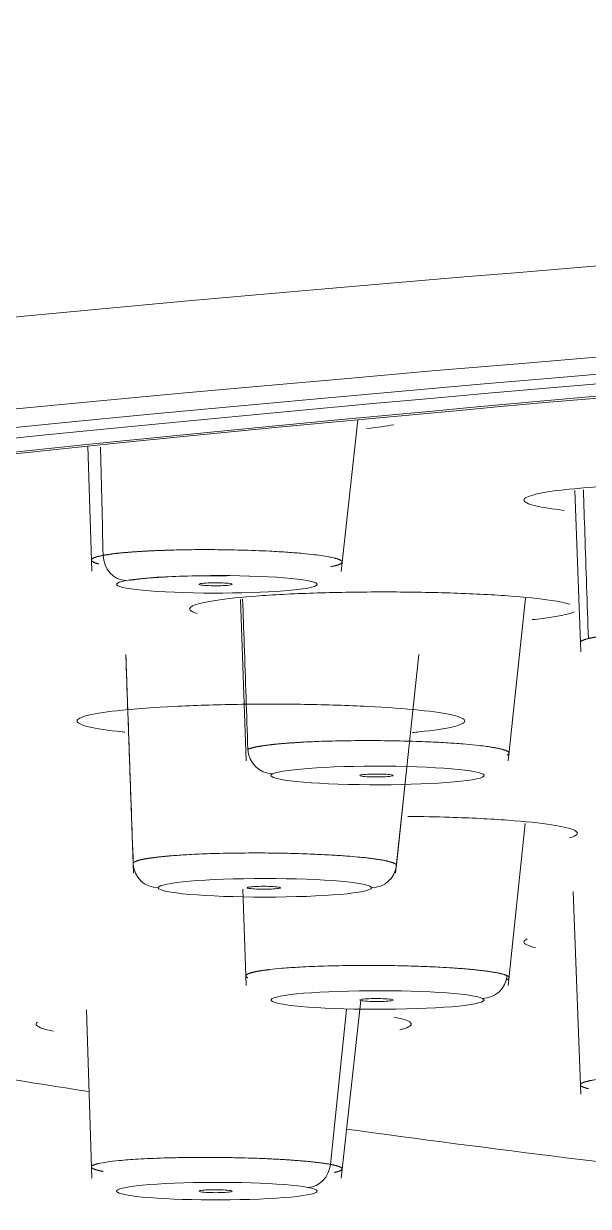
# Model space of a CAD drawing. Extents: x 19821 to 22981, y -91 to 2224.
# Drawn here: x 20598.82 to 20605.57, y 1299.65 to 1313.79 of the extents above; entities that cross this region are included whole.
import ezdxf

# ---------------------------------------------------------------- set-up
doc = ezdxf.new("R2010")
doc.units = 0
doc.header["$LTSCALE"] = 10
doc.header["$MEASUREMENT"] = 0
doc.layers.add('1', color=7, linetype='CONTINUOUS')

msp = doc.modelspace()

# ---------------------------------------------------------------- linework, layer by layer
at = {"layer": '1', "color": 7, "linetype": 'Continuous', "lineweight": 18}
for p, q in [((20602.616, 1307.242), (20602.817, 1309.054)), ((20599.589, 1308.738), (20599.635, 1307.243)), ((20605.408, 1308.207), (20605.481, 1306.279)), ((20601.412, 1306.907), (20601.481, 1304.978)), ((20604.614, 1304.977), (20604.819, 1306.921)), ((20600.042, 1306.249), (20600.135, 1303.637)), ((20603.267, 1303.636), (20603.544, 1306.25)), ((20604.614, 1302.294), (20604.817, 1304.229)), ((20601.44, 1303.445), (20601.481, 1302.295)), ((20605.39, 1303.418), (20605.481, 1300.994)), ((20602.616, 1299.99), (20602.851, 1302.115)), ((20599.573, 1302.003), (20599.635, 1299.991))]:
    msp.add_line(p, q, dxfattribs=at)
at = {"layer": '1', "color": 7, "linetype": 'Continuous', "lineweight": 13}
for centre, major_axis, start_param, end_param in [((20690.341, 1302.937), (-124.486, 0), 4.712389, 6.292218), ((20690.341, 1305.454), (-104, 0), 0.451408, 0.510509), ((20690.341, 1305.454), (-104, 0), 0.568137, 0.659833)]:
    msp.add_ellipse(centre, major_axis=major_axis, ratio=0.087156, start_param=start_param, end_param=end_param, dxfattribs=at)
at = {"layer": '1', "color": 7, "linetype": 'Continuous', "lineweight": 18}
for centre, major_axis, ratio, start_param, end_param in [((20690.341, 1301.967), (-123.486, 0), 0.087156, 4.712389, 6.221456), ((20690.341, 1301.967), (121.8, 0), 0.087156, 1.570796, 4.70718), ((20690.341, 1301.967), (-120.85, 0), 0.087156, 4.712389, 7.853982), ((20690.341, 1302.016), (119.248, 0), 0.087156, 1.570796, 3.197179), ((20690.341, 1301.967), (119.464, 0), 0.087156, 1.570796, 3.186508), ((20600.043, 1307.43), (0.055, -0.295), 0.903167, 4.534598, 6.0782), ((20601.131, 1307.087), (-1.2, 0), 0.087156, 5.848486, 8.986634), ((20601.129, 1307.087), (-1.2, 0), 0.087155, 2.706716, 5.84522), ((20601.797, 1305.121), (0.133, -0.269), 0.981143, 4.279865, 5.815017), ((20603.051, 1304.803), (-1.274, 0), 0.087155, 2.967539, 6.108067), ((20603.051, 1304.803), (-1.274, 0), 0.087156, 6.109247, 9.249542), ((20600.431, 1303.76), (0.3, 0.002), 0.996195, 3.171405, 4.706557), ((20602.979, 1303.76), (-0.3, -0.002), 0.996195, 1.565717, 3.031076), ((20601.704, 1303.461), (-1.274, 0), 0.087156, 0.000595, 3.140888), ((20601.705, 1303.461), (-1.274, 0), 0.087155, 3.142073, 6.282602), ((20604.306, 1302.438), (0.133, 0.269), 0.980977, 3.607596, 5.072955), ((20603.052, 1302.12), (-1.274, 0), 0.087155, 3.317393, 6.456343), ((20603.051, 1302.12), (-1.274, 0), 0.087156, 0.175865, 3.314688), ((20690.341, 1301.967), (119.464, 0), 0.087156, 3.216942, 4.712389), ((20690.341, 1302.016), (119.248, 0), 0.087156, 3.248753, 4.705425), ((20690.341, 1301.967), (-123.486, 0), 0.087156, 0.153054, 1.5633), ((20602.218, 1300.179), (0.055, 0.295), 0.90255, 3.345976, 4.802358), ((20601.131, 1299.836), (-1.2, 0), 0.087155, 3.57925, 6.718007), ((20601.129, 1299.836), (-1.2, 0), 0.087156, 0.437773, 3.576298)]:
    msp.add_ellipse(centre, major_axis=major_axis, ratio=ratio, start_param=start_param, end_param=end_param, dxfattribs=at)
for points in [[(20603.246, 1308.994), (20603.157, 1308.977), (20603.051, 1308.963), (20602.924, 1308.95)], [(20604.94, 1308.163), (20605.036, 1308.186), (20605.298, 1308.225), (20605.942, 1308.273), (20606.712, 1308.297), (20607.533, 1308.297), (20608.3, 1308.272), (20608.926, 1308.226), (20609.339, 1308.165), (20609.483, 1308.093), (20609.389, 1308.048), (20609.296, 1308.025)], [(20600.934, 1307.095), (20600.917, 1307.091), (20600.906, 1307.083), (20600.976, 1307.074), (20601.085, 1307.069), (20601.212, 1307.071), (20601.272, 1307.076), (20601.298, 1307.08)], [(20601.298, 1307.08), (20601.315, 1307.085), (20601.325, 1307.092), (20601.256, 1307.102), (20601.146, 1307.106), (20601.019, 1307.104), (20600.96, 1307.099), (20600.934, 1307.095)], [(20599.459, 1305.454), (20599.461, 1305.478), (20599.55, 1305.523), (20599.969, 1305.587), (20600.599, 1305.632), (20601.371, 1305.657), (20602.188, 1305.657), (20602.956, 1305.632), (20603.585, 1305.587), (20604.003, 1305.523), (20604.093, 1305.478), (20604.095, 1305.454)], [(20602.841, 1304.806), (20602.837, 1304.802), (20602.85, 1304.794), (20602.945, 1304.786), (20603.063, 1304.785), (20603.181, 1304.789), (20603.222, 1304.796), (20603.236, 1304.8)], [(20603.236, 1304.8), (20603.24, 1304.805), (20603.227, 1304.812), (20603.132, 1304.82), (20603.014, 1304.821), (20602.896, 1304.817), (20602.855, 1304.81), (20602.841, 1304.806)], [(20601.892, 1303.461), (20601.887, 1303.466), (20601.86, 1303.473), (20601.751, 1303.479), (20601.631, 1303.479), (20601.523, 1303.473), (20601.496, 1303.466), (20601.491, 1303.461)], [(20601.491, 1303.461), (20601.496, 1303.457), (20601.524, 1303.45), (20601.633, 1303.444), (20601.753, 1303.444), (20601.86, 1303.45), (20601.887, 1303.457), (20601.892, 1303.461)], [(20603.236, 1302.123), (20603.222, 1302.127), (20603.181, 1302.134), (20603.061, 1302.138), (20602.943, 1302.136), (20602.849, 1302.129), (20602.837, 1302.121), (20602.841, 1302.117)], [(20602.841, 1302.117), (20602.855, 1302.112), (20602.896, 1302.106), (20603.016, 1302.101), (20603.134, 1302.103), (20603.228, 1302.111), (20603.24, 1302.118), (20603.236, 1302.123)], [(20601.298, 1299.843), (20601.271, 1299.846), (20601.211, 1299.852), (20601.083, 1299.854), (20600.974, 1299.849), (20600.906, 1299.84), (20600.917, 1299.832), (20600.934, 1299.828)], [(20600.934, 1299.828), (20600.96, 1299.824), (20601.02, 1299.818), (20601.149, 1299.817), (20601.257, 1299.821), (20601.325, 1299.831), (20601.315, 1299.838), (20601.298, 1299.843)]]:
    msp.add_open_spline(points, degree=3, dxfattribs=at)
at = {"layer": '1', "color": 7, "linetype": 'Continuous', "lineweight": 13}
for points, knots in [([(20599.74, 1308.726), (20599.74, 1308.712), (20599.751, 1308.281), (20599.761, 1307.85), (20599.771, 1307.433)], [0, 0, 0, 0, 0.033262, 1, 1, 1, 1]), ([(20605.512, 1308.217), (20605.518, 1308.041), (20605.537, 1307.449), (20605.557, 1306.856), (20605.571, 1306.439)], [0, 0, 0, 0, 0.296472, 1, 1, 1, 1]), ([(20601.439, 1306.911), (20601.445, 1306.729), (20601.466, 1306.13), (20601.487, 1305.532), (20601.501, 1305.115)], [0, 0, 0, 0, 0.303712, 1, 1, 1, 1])]:
    msp.add_open_spline(points, degree=3, knots=knots, dxfattribs=at)
at = {"layer": '1', "color": 7, "linetype": 'Continuous', "lineweight": 18}
for points, knots in [([(20605.283, 1307.971), (20605.139, 1307.987), (20604.891, 1308.026), (20604.754, 1308.095), (20604.847, 1308.14), (20604.94, 1308.163)], [0, 0, 0, 0, 0.304945, 0.652472, 1, 1, 1, 1]), ([(20599.721, 1307.33), (20599.721, 1307.33), (20599.717, 1307.331), (20599.708, 1307.333), (20599.696, 1307.336), (20599.685, 1307.34), (20599.676, 1307.343), (20599.667, 1307.347), (20599.659, 1307.351), (20599.652, 1307.354), (20599.646, 1307.358), (20599.641, 1307.361), (20599.637, 1307.365), (20599.634, 1307.368), (20599.632, 1307.372), (20599.631, 1307.375), (20599.631, 1307.379), (20599.632, 1307.382), (20599.634, 1307.385), (20599.636, 1307.389), (20599.64, 1307.392), (20599.645, 1307.396), (20599.651, 1307.399), (20599.657, 1307.402), (20599.665, 1307.406), (20599.673, 1307.409), (20599.682, 1307.412), (20599.692, 1307.415), (20599.703, 1307.418), (20599.715, 1307.421), (20599.728, 1307.424), (20599.742, 1307.427), (20599.756, 1307.43), (20599.766, 1307.432), (20599.771, 1307.433)], [0, 0, 0, 0, 0.000004, 0.033311, 0.066547, 0.099713, 0.132809, 0.165834, 0.198789, 0.231673, 0.264488, 0.297232, 0.329906, 0.36251, 0.395044, 0.427508, 0.459903, 0.492228, 0.524483, 0.556668, 0.588785, 0.620831, 0.652808, 0.684716, 0.716555, 0.748325, 0.780025, 0.811657, 0.843219, 0.874713, 0.906138, 0.937494, 0.968781, 1, 1, 1, 1]), ([(20599.771, 1307.433), (20599.774, 1307.434), (20599.779, 1307.435), (20599.788, 1307.436), (20599.797, 1307.438), (20599.806, 1307.439), (20599.816, 1307.441), (20599.825, 1307.442), (20599.835, 1307.444), (20599.845, 1307.445), (20599.856, 1307.447), (20599.866, 1307.448), (20599.877, 1307.45), (20599.888, 1307.451), (20599.899, 1307.453), (20599.911, 1307.454), (20599.922, 1307.455), (20599.934, 1307.457), (20599.947, 1307.458), (20599.959, 1307.459), (20599.972, 1307.461), (20599.984, 1307.462), (20599.998, 1307.463), (20600.011, 1307.465), (20600.024, 1307.466), (20600.038, 1307.467), (20600.052, 1307.468), (20600.066, 1307.469), (20600.081, 1307.471), (20600.095, 1307.472), (20600.11, 1307.473), (20600.125, 1307.474), (20600.14, 1307.475), (20600.155, 1307.476), (20600.171, 1307.477), (20600.187, 1307.478), (20600.203, 1307.479), (20600.219, 1307.48), (20600.235, 1307.481), (20600.252, 1307.482), (20600.268, 1307.483), (20600.285, 1307.484), (20600.302, 1307.485), (20600.32, 1307.486), (20600.337, 1307.487), (20600.355, 1307.488), (20600.372, 1307.488), (20600.39, 1307.489), (20600.408, 1307.49), (20600.427, 1307.491), (20600.445, 1307.491), (20600.464, 1307.492), (20600.482, 1307.493), (20600.501, 1307.493), (20600.52, 1307.494), (20600.539, 1307.495), (20600.558, 1307.495), (20600.578, 1307.496), (20600.597, 1307.496), (20600.68, 1307.499), (20600.847, 1307.502), (20601.117, 1307.502), (20601.435, 1307.497), (20601.732, 1307.486), (20601.975, 1307.471), (20602.153, 1307.457), (20602.294, 1307.442), (20602.401, 1307.427), (20602.481, 1307.414), (20602.526, 1307.404), (20602.55, 1307.397), (20602.562, 1307.394), (20602.573, 1307.39), (20602.583, 1307.387), (20602.592, 1307.383), (20602.6, 1307.38), (20602.607, 1307.376), (20602.613, 1307.372), (20602.618, 1307.369), (20602.622, 1307.365), (20602.625, 1307.362), (20602.627, 1307.358), (20602.628, 1307.355), (20602.628, 1307.351), (20602.627, 1307.348), (20602.625, 1307.345), (20602.622, 1307.341), (20602.618, 1307.338), (20602.614, 1307.334), (20602.608, 1307.331), (20602.602, 1307.328), (20602.594, 1307.325), (20602.586, 1307.321), (20602.576, 1307.318), (20602.566, 1307.315), (20602.555, 1307.312), (20602.543, 1307.309), (20602.531, 1307.306), (20602.517, 1307.303), (20602.503, 1307.3), (20602.493, 1307.298), (20602.488, 1307.297)], [0, 0, 0, 0, 0.004177, 0.00836, 0.012546, 0.016738, 0.020934, 0.025136, 0.029341, 0.033552, 0.037767, 0.041987, 0.046212, 0.050442, 0.054676, 0.058915, 0.063159, 0.067408, 0.071661, 0.07592, 0.080183, 0.08445, 0.088723, 0.093, 0.097282, 0.101569, 0.105861, 0.110158, 0.114459, 0.118765, 0.123076, 0.127392, 0.131712, 0.136038, 0.140368, 0.144703, 0.149042, 0.153387, 0.157737, 0.162091, 0.16645, 0.170814, 0.175183, 0.179556, 0.183935, 0.188318, 0.192706, 0.197099, 0.201497, 0.205899, 0.210307, 0.214719, 0.219137, 0.223559, 0.227986, 0.232418, 0.236854, 0.241296, 0.245743, 0.250194, 0.297933, 0.355462, 0.422782, 0.499893, 0.552526, 0.600777, 0.644639, 0.684106, 0.71917, 0.749828, 0.758151, 0.766457, 0.774746, 0.783019, 0.791275, 0.799514, 0.807736, 0.815942, 0.82413, 0.832302, 0.840457, 0.848595, 0.856716, 0.86482, 0.872907, 0.880977, 0.889031, 0.897067, 0.905087, 0.91309, 0.921075, 0.929044, 0.936996, 0.944931, 0.952849, 0.96075, 0.968634, 0.976501, 0.984351, 0.992184, 1, 1, 1, 1]), ([(20600.091, 1307.134), (20600.13, 1307.142), (20600.235, 1307.156), (20600.51, 1307.177), (20600.863, 1307.19), (20601.118, 1307.19), (20601.245, 1307.189)], [0, 0, 0, 0, 0.230032, 0.46741, 0.747928, 1, 1, 1, 1]), ([(20600.84, 1306.829), (20600.889, 1306.853), (20601.068, 1306.896), (20601.607, 1306.953), (20602.318, 1306.988), (20603.127, 1307), (20603.931, 1306.988), (20604.639, 1306.952), (20605.116, 1306.903), (20605.299, 1306.865), (20605.351, 1306.849)], [0, 0, 0, 0, 0.129765, 0.25953, 0.389294, 0.519059, 0.648824, 0.778589, 0.908354, 1, 1, 1, 1]), ([(20600.897, 1306.738), (20600.873, 1306.745), (20600.792, 1306.775), (20600.794, 1306.805), (20600.84, 1306.829)], [0, 0, 0, 0, 0.23717, 1, 1, 1, 1]), ([(20605.405, 1306.759), (20605.355, 1306.735), (20605.222, 1306.703), (20604.987, 1306.674), (20604.899, 1306.665)], [0, 0, 0, 0, 0.667584, 1, 1, 1, 1]), ([(20605.476, 1306.391), (20605.476, 1306.391), (20605.476, 1306.393), (20605.477, 1306.395), (20605.478, 1306.399), (20605.481, 1306.402), (20605.484, 1306.406), (20605.489, 1306.409), (20605.494, 1306.413), (20605.5, 1306.416), (20605.508, 1306.419), (20605.516, 1306.423), (20605.525, 1306.426), (20605.535, 1306.429), (20605.546, 1306.432), (20605.558, 1306.436), (20605.567, 1306.438), (20605.571, 1306.439)], [0, 0, 0, 0, 0.014132, 0.08555, 0.156814, 0.227924, 0.29888, 0.369682, 0.440331, 0.510826, 0.581167, 0.651355, 0.72139, 0.791272, 0.861001, 0.930577, 1, 1, 1, 1]), ([(20605.571, 1306.439), (20605.573, 1306.439), (20605.578, 1306.441), (20605.586, 1306.442), (20605.593, 1306.444), (20605.601, 1306.446), (20605.61, 1306.447), (20605.618, 1306.449), (20605.627, 1306.451), (20605.636, 1306.452), (20605.645, 1306.454), (20605.655, 1306.455), (20605.664, 1306.457), (20605.674, 1306.459), (20605.685, 1306.46), (20605.695, 1306.462), (20605.706, 1306.463), (20605.717, 1306.465), (20605.728, 1306.466), (20605.74, 1306.468), (20605.752, 1306.469), (20605.764, 1306.471), (20605.776, 1306.472), (20605.788, 1306.474), (20605.801, 1306.475), (20605.814, 1306.476), (20605.827, 1306.478), (20605.841, 1306.479), (20605.855, 1306.481), (20605.869, 1306.482), (20605.883, 1306.483), (20605.897, 1306.485), (20605.912, 1306.486), (20605.927, 1306.487), (20605.942, 1306.488), (20605.957, 1306.49), (20605.973, 1306.491), (20605.988, 1306.492), (20606.004, 1306.493), (20606.02, 1306.494), (20606.037, 1306.496), (20606.053, 1306.497), (20606.07, 1306.498), (20606.087, 1306.499), (20606.104, 1306.5), (20606.122, 1306.501), (20606.139, 1306.502), (20606.157, 1306.503), (20606.175, 1306.504), (20606.193, 1306.505), (20606.212, 1306.506), (20606.23, 1306.507), (20606.249, 1306.508), (20606.268, 1306.508), (20606.287, 1306.509), (20606.306, 1306.51), (20606.325, 1306.511), (20606.345, 1306.512), (20606.365, 1306.512), (20606.449, 1306.515), (20606.619, 1306.52), (20606.899, 1306.524), (20607.234, 1306.521), (20607.569, 1306.512), (20607.862, 1306.498), (20608.087, 1306.481), (20608.259, 1306.464), (20608.385, 1306.448), (20608.455, 1306.436), (20608.492, 1306.429), (20608.508, 1306.425), (20608.523, 1306.422), (20608.536, 1306.418), (20608.549, 1306.415), (20608.561, 1306.411), (20608.572, 1306.407), (20608.581, 1306.404), (20608.59, 1306.4), (20608.598, 1306.397), (20608.604, 1306.393), (20608.61, 1306.389), (20608.614, 1306.386), (20608.618, 1306.382), (20608.621, 1306.379), (20608.622, 1306.375), (20608.622, 1306.372), (20608.622, 1306.368), (20608.62, 1306.364), (20608.618, 1306.361), (20608.614, 1306.357), (20608.61, 1306.354), (20608.605, 1306.351), (20608.598, 1306.347), (20608.591, 1306.344), (20608.583, 1306.34), (20608.573, 1306.337), (20608.563, 1306.334), (20608.552, 1306.331), (20608.54, 1306.327), (20608.532, 1306.325), (20608.528, 1306.324)], [0, 0, 0, 0, 0.004177, 0.008358, 0.012545, 0.016736, 0.020932, 0.025132, 0.029338, 0.033548, 0.037763, 0.041983, 0.046207, 0.050436, 0.054671, 0.05891, 0.063153, 0.067402, 0.071655, 0.075913, 0.080176, 0.084444, 0.088717, 0.092994, 0.097276, 0.101563, 0.105855, 0.110152, 0.114453, 0.11876, 0.123071, 0.127387, 0.131708, 0.136033, 0.140364, 0.144699, 0.149039, 0.153384, 0.157734, 0.162089, 0.166448, 0.170813, 0.175182, 0.179556, 0.183935, 0.188319, 0.192708, 0.197101, 0.201499, 0.205903, 0.210311, 0.214724, 0.219142, 0.223564, 0.227992, 0.232425, 0.236862, 0.241304, 0.245751, 0.250203, 0.297933, 0.355466, 0.4228, 0.499933, 0.562539, 0.618842, 0.668829, 0.71249, 0.749814, 0.758139, 0.766446, 0.774737, 0.783011, 0.791268, 0.799508, 0.807731, 0.815938, 0.824127, 0.8323, 0.840455, 0.848594, 0.856715, 0.86482, 0.872908, 0.880979, 0.889033, 0.897069, 0.905089, 0.913092, 0.921078, 0.929047, 0.936999, 0.944933, 0.952851, 0.960752, 0.968636, 0.976502, 0.984352, 0.992184, 1, 1, 1, 1]), ([(20600.029, 1305.321), (20600.021, 1305.322), (20599.836, 1305.341), (20599.551, 1305.384), (20599.461, 1305.43), (20599.459, 1305.454)], [0, 0, 0, 0, 0.02387, 0.511935, 1, 1, 1, 1]), ([(20604.095, 1305.454), (20604.093, 1305.43), (20604.003, 1305.384), (20603.703, 1305.339), (20603.496, 1305.318), (20603.468, 1305.316)], [0, 0, 0, 0, 0.464718, 0.929436, 1, 1, 1, 1]), ([(20601.501, 1305.115), (20601.502, 1305.116), (20601.505, 1305.117), (20601.509, 1305.119), (20601.513, 1305.12), (20601.518, 1305.122), (20601.522, 1305.124), (20601.528, 1305.126), (20601.533, 1305.127), (20601.538, 1305.129), (20601.544, 1305.131), (20601.551, 1305.133), (20601.557, 1305.134), (20601.564, 1305.136), (20601.571, 1305.138), (20601.578, 1305.139), (20601.585, 1305.141), (20601.593, 1305.143), (20601.601, 1305.144), (20601.609, 1305.146), (20601.618, 1305.148), (20601.627, 1305.149), (20601.636, 1305.151), (20601.645, 1305.153), (20601.655, 1305.154), (20601.665, 1305.156), (20601.675, 1305.157), (20601.686, 1305.159), (20601.696, 1305.16), (20601.707, 1305.162), (20601.718, 1305.163), (20601.73, 1305.165), (20601.742, 1305.166), (20601.754, 1305.168), (20601.766, 1305.169), (20601.778, 1305.171), (20601.791, 1305.172), (20601.804, 1305.174), (20601.817, 1305.175), (20601.831, 1305.177), (20601.844, 1305.178), (20601.858, 1305.179), (20601.872, 1305.181), (20601.887, 1305.182), (20601.902, 1305.183), (20601.916, 1305.185), (20601.932, 1305.186), (20601.947, 1305.187), (20601.963, 1305.188), (20601.978, 1305.189), (20601.994, 1305.191), (20602.011, 1305.192), (20602.027, 1305.193), (20602.044, 1305.194), (20602.061, 1305.195), (20602.078, 1305.196), (20602.095, 1305.197), (20602.113, 1305.198), (20602.13, 1305.199), (20602.206, 1305.204), (20602.362, 1305.211), (20602.629, 1305.218), (20602.958, 1305.221), (20603.302, 1305.217), (20603.615, 1305.208), (20603.865, 1305.195), (20604.066, 1305.181), (20604.221, 1305.166), (20604.312, 1305.156), (20604.362, 1305.149), (20604.384, 1305.146), (20604.406, 1305.143), (20604.426, 1305.139), (20604.445, 1305.136), (20604.464, 1305.133), (20604.481, 1305.129), (20604.497, 1305.126), (20604.513, 1305.122), (20604.527, 1305.119), (20604.541, 1305.116), (20604.553, 1305.112), (20604.564, 1305.109), (20604.575, 1305.105), (20604.584, 1305.102), (20604.593, 1305.098), (20604.6, 1305.095), (20604.606, 1305.091), (20604.612, 1305.088), (20604.616, 1305.084), (20604.619, 1305.081), (20604.622, 1305.077), (20604.623, 1305.074), (20604.624, 1305.07), (20604.623, 1305.067), (20604.622, 1305.063), (20604.619, 1305.06), (20604.616, 1305.057), (20604.611, 1305.053), (20604.606, 1305.05), (20604.602, 1305.048), (20604.6, 1305.047)], [0, 0, 0, 0, 0.004177, 0.008358, 0.012545, 0.016736, 0.020932, 0.025132, 0.029338, 0.033548, 0.037763, 0.041983, 0.046207, 0.050436, 0.054671, 0.05891, 0.063153, 0.067402, 0.071655, 0.075913, 0.080176, 0.084444, 0.088717, 0.092994, 0.097276, 0.101563, 0.105855, 0.110152, 0.114453, 0.11876, 0.123071, 0.127387, 0.131708, 0.136033, 0.140364, 0.144699, 0.149039, 0.153384, 0.157734, 0.162089, 0.166448, 0.170813, 0.175182, 0.179556, 0.183935, 0.188319, 0.192707, 0.197101, 0.201499, 0.205903, 0.210311, 0.214724, 0.219142, 0.223564, 0.227992, 0.232424, 0.236862, 0.241304, 0.245751, 0.250203, 0.297933, 0.355466, 0.4228, 0.499933, 0.562539, 0.618842, 0.668829, 0.71249, 0.749814, 0.758139, 0.766446, 0.774737, 0.783011, 0.791268, 0.799508, 0.807731, 0.815938, 0.824127, 0.8323, 0.840455, 0.848594, 0.856715, 0.86482, 0.872908, 0.880979, 0.889033, 0.897069, 0.905089, 0.913092, 0.921078, 0.929047, 0.936999, 0.944933, 0.952851, 0.960752, 0.968636, 0.976502, 0.984352, 0.992184, 1, 1, 1, 1]), ([(20603.415, 1304.314), (20603.584, 1304.312), (20604.013, 1304.303), (20604.638, 1304.272), (20605.176, 1304.216), (20605.355, 1304.172), (20605.405, 1304.149)], [0, 0, 0, 0, 0.175013, 0.450009, 0.725004, 1, 1, 1, 1]), ([(20605.405, 1304.149), (20605.451, 1304.125), (20605.453, 1304.094), (20605.37, 1304.064), (20605.345, 1304.057)], [0, 0, 0, 0, 0.756905, 1, 1, 1, 1]), ([(20600.131, 1303.75), (20600.131, 1303.75), (20600.131, 1303.752), (20600.131, 1303.753), (20600.132, 1303.755), (20600.133, 1303.757), (20600.134, 1303.759), (20600.136, 1303.761), (20600.137, 1303.762), (20600.139, 1303.764), (20600.142, 1303.766), (20600.144, 1303.768), (20600.147, 1303.77), (20600.15, 1303.771), (20600.154, 1303.773), (20600.158, 1303.775), (20600.162, 1303.777), (20600.166, 1303.778), (20600.17, 1303.78), (20600.175, 1303.782), (20600.18, 1303.784), (20600.186, 1303.785), (20600.191, 1303.787), (20600.197, 1303.789), (20600.204, 1303.791), (20600.21, 1303.792), (20600.217, 1303.794), (20600.224, 1303.796), (20600.231, 1303.797), (20600.239, 1303.799), (20600.247, 1303.801), (20600.255, 1303.802), (20600.263, 1303.804), (20600.272, 1303.806), (20600.281, 1303.807), (20600.29, 1303.809), (20600.3, 1303.811), (20600.31, 1303.812), (20600.32, 1303.814), (20600.33, 1303.815), (20600.341, 1303.817), (20600.352, 1303.818), (20600.363, 1303.82), (20600.374, 1303.821), (20600.386, 1303.823), (20600.398, 1303.824), (20600.41, 1303.826), (20600.422, 1303.827), (20600.435, 1303.829), (20600.448, 1303.83), (20600.461, 1303.832), (20600.475, 1303.833), (20600.489, 1303.834), (20600.503, 1303.836), (20600.517, 1303.837), (20600.531, 1303.838), (20600.546, 1303.84), (20600.561, 1303.841), (20600.576, 1303.842), (20600.642, 1303.848), (20600.779, 1303.857), (20601.023, 1303.869), (20601.338, 1303.876), (20601.68, 1303.878), (20602.003, 1303.873), (20602.271, 1303.864), (20602.494, 1303.853), (20602.673, 1303.841), (20602.783, 1303.832), (20602.845, 1303.826), (20602.873, 1303.823), (20602.9, 1303.821), (20602.926, 1303.818), (20602.951, 1303.815), (20602.976, 1303.812), (20602.999, 1303.809), (20603.022, 1303.805), (20603.043, 1303.802), (20603.064, 1303.799), (20603.084, 1303.796), (20603.103, 1303.793), (20603.121, 1303.79), (20603.137, 1303.786), (20603.153, 1303.783), (20603.168, 1303.78), (20603.183, 1303.776), (20603.196, 1303.773), (20603.208, 1303.77), (20603.219, 1303.766), (20603.229, 1303.763), (20603.238, 1303.759), (20603.246, 1303.756), (20603.254, 1303.753), (20603.26, 1303.749), (20603.265, 1303.746), (20603.269, 1303.742), (20603.273, 1303.739), (20603.275, 1303.736), (20603.277, 1303.732), (20603.277, 1303.73), (20603.277, 1303.729)], [0, 0, 0, 0, 0.004177, 0.008358, 0.012545, 0.016736, 0.020932, 0.025132, 0.029338, 0.033548, 0.037763, 0.041983, 0.046207, 0.050436, 0.054671, 0.05891, 0.063153, 0.067402, 0.071655, 0.075913, 0.080176, 0.084444, 0.088717, 0.092994, 0.097276, 0.101563, 0.105855, 0.110152, 0.114453, 0.11876, 0.123071, 0.127387, 0.131708, 0.136033, 0.140364, 0.144699, 0.149039, 0.153384, 0.157734, 0.162089, 0.166448, 0.170813, 0.175182, 0.179556, 0.183935, 0.188319, 0.192708, 0.197101, 0.201499, 0.205903, 0.210311, 0.214724, 0.219142, 0.223564, 0.227992, 0.232425, 0.236862, 0.241304, 0.245751, 0.250203, 0.297933, 0.355466, 0.4228, 0.499933, 0.562539, 0.618842, 0.668829, 0.71249, 0.749814, 0.758139, 0.766446, 0.774737, 0.783011, 0.791268, 0.799508, 0.807731, 0.815938, 0.824127, 0.8323, 0.840455, 0.848594, 0.856715, 0.86482, 0.872908, 0.880979, 0.889033, 0.897069, 0.905089, 0.913092, 0.921078, 0.929047, 0.936999, 0.944933, 0.952851, 0.960752, 0.968636, 0.976502, 0.984352, 0.992184, 1, 1, 1, 1]), ([(20604.94, 1302.745), (20604.847, 1302.767), (20604.777, 1302.801), (20604.814, 1302.837), (20604.838, 1302.849)], [0, 0, 0, 0, 0.664464, 1, 1, 1, 1]), ([(20601.501, 1302.384), (20601.5, 1302.385), (20601.498, 1302.386), (20601.495, 1302.388), (20601.492, 1302.39), (20601.489, 1302.392), (20601.487, 1302.393), (20601.484, 1302.395), (20601.483, 1302.397), (20601.481, 1302.399), (20601.48, 1302.401), (20601.479, 1302.402), (20601.478, 1302.404), (20601.478, 1302.406), (20601.477, 1302.408), (20601.477, 1302.41), (20601.478, 1302.411), (20601.478, 1302.413), (20601.479, 1302.415), (20601.481, 1302.417), (20601.482, 1302.419), (20601.484, 1302.42), (20601.486, 1302.422), (20601.488, 1302.424), (20601.491, 1302.426), (20601.494, 1302.428), (20601.497, 1302.429), (20601.5, 1302.431), (20601.504, 1302.433), (20601.508, 1302.435), (20601.513, 1302.436), (20601.517, 1302.438), (20601.522, 1302.44), (20601.527, 1302.442), (20601.533, 1302.443), (20601.539, 1302.445), (20601.545, 1302.447), (20601.551, 1302.449), (20601.558, 1302.45), (20601.564, 1302.452), (20601.572, 1302.454), (20601.579, 1302.455), (20601.587, 1302.457), (20601.595, 1302.459), (20601.603, 1302.46), (20601.612, 1302.462), (20601.621, 1302.464), (20601.63, 1302.465), (20601.64, 1302.467), (20601.649, 1302.469), (20601.659, 1302.47), (20601.67, 1302.472), (20601.68, 1302.473), (20601.691, 1302.475), (20601.702, 1302.476), (20601.714, 1302.478), (20601.725, 1302.479), (20601.737, 1302.481), (20601.75, 1302.482), (20601.802, 1302.489), (20601.917, 1302.5), (20602.132, 1302.515), (20602.422, 1302.527), (20602.752, 1302.534), (20603.075, 1302.534), (20603.353, 1302.529), (20603.591, 1302.522), (20603.788, 1302.513), (20603.914, 1302.505), (20603.986, 1302.501), (20604.019, 1302.498), (20604.051, 1302.496), (20604.082, 1302.493), (20604.112, 1302.491), (20604.142, 1302.488), (20604.171, 1302.486), (20604.199, 1302.483), (20604.226, 1302.48), (20604.253, 1302.477), (20604.278, 1302.474), (20604.303, 1302.472), (20604.327, 1302.469), (20604.35, 1302.466), (20604.372, 1302.463), (20604.393, 1302.46), (20604.413, 1302.456), (20604.433, 1302.453), (20604.451, 1302.45), (20604.469, 1302.447), (20604.485, 1302.444), (20604.501, 1302.441), (20604.516, 1302.437), (20604.53, 1302.434), (20604.543, 1302.431), (20604.554, 1302.428), (20604.565, 1302.424), (20604.575, 1302.421), (20604.584, 1302.418), (20604.593, 1302.415), (20604.597, 1302.412), (20604.6, 1302.411)], [0, 0, 0, 0, 0.004177, 0.008358, 0.012545, 0.016736, 0.020932, 0.025132, 0.029338, 0.033548, 0.037763, 0.041983, 0.046207, 0.050436, 0.054671, 0.05891, 0.063153, 0.067402, 0.071655, 0.075913, 0.080176, 0.084444, 0.088717, 0.092994, 0.097276, 0.101563, 0.105855, 0.110152, 0.114453, 0.11876, 0.123071, 0.127387, 0.131708, 0.136033, 0.140364, 0.144699, 0.149039, 0.153384, 0.157734, 0.162089, 0.166448, 0.170813, 0.175182, 0.179556, 0.183935, 0.188319, 0.192708, 0.197101, 0.201499, 0.205903, 0.210311, 0.214724, 0.219142, 0.223564, 0.227992, 0.232425, 0.236862, 0.241304, 0.245751, 0.250203, 0.297933, 0.355466, 0.4228, 0.499933, 0.562539, 0.618842, 0.668829, 0.71249, 0.749814, 0.758139, 0.766446, 0.774737, 0.783011, 0.791268, 0.799508, 0.807731, 0.815938, 0.824127, 0.8323, 0.840455, 0.848594, 0.856715, 0.86482, 0.872908, 0.880979, 0.889033, 0.897069, 0.905089, 0.913092, 0.921078, 0.929047, 0.936999, 0.944933, 0.952851, 0.960752, 0.968636, 0.976502, 0.984352, 0.992184, 1, 1, 1, 1]), ([(20604.6, 1302.411), (20604.601, 1302.411), (20604.603, 1302.41), (20604.606, 1302.408), (20604.609, 1302.406), (20604.612, 1302.404), (20604.614, 1302.402), (20604.616, 1302.401), (20604.618, 1302.399), (20604.62, 1302.397), (20604.621, 1302.395), (20604.622, 1302.393), (20604.623, 1302.392), (20604.623, 1302.39), (20604.624, 1302.388), (20604.623, 1302.386), (20604.623, 1302.384), (20604.622, 1302.383), (20604.622, 1302.381), (20604.62, 1302.379), (20604.619, 1302.377), (20604.617, 1302.375), (20604.615, 1302.374), (20604.613, 1302.372), (20604.61, 1302.37), (20604.607, 1302.368), (20604.604, 1302.366), (20604.601, 1302.365), (20604.597, 1302.363), (20604.593, 1302.361), (20604.59, 1302.36), (20604.588, 1302.359), (20604.588, 1302.359)], [0, 0, 0, 0, 0.033909, 0.06786, 0.101851, 0.135883, 0.169955, 0.204069, 0.238224, 0.272419, 0.306655, 0.340932, 0.37525, 0.409609, 0.444008, 0.478449, 0.51293, 0.547452, 0.582014, 0.616618, 0.651262, 0.685947, 0.720673, 0.755439, 0.790246, 0.825094, 0.859983, 0.894912, 0.929882, 0.964893, 0.999944, 1, 1, 1, 1]), ([(20603.246, 1301.914), (20603.358, 1301.893), (20603.492, 1301.85), (20603.44, 1301.797), (20603.342, 1301.77), (20603.319, 1301.765)], [0, 0, 0, 0, 0.444417, 0.888833, 1, 1, 1, 1]), ([(20599.178, 1301.749), (20599.067, 1301.77), (20598.959, 1301.805), (20598.968, 1301.842), (20598.987, 1301.856)], [0, 0, 0, 0, 0.621817, 1, 1, 1, 1]), ([(20605.571, 1301.061), (20605.569, 1301.061), (20605.564, 1301.062), (20605.557, 1301.064), (20605.551, 1301.066), (20605.545, 1301.068), (20605.539, 1301.069), (20605.533, 1301.071), (20605.528, 1301.073), (20605.523, 1301.074), (20605.518, 1301.076), (20605.513, 1301.078), (20605.509, 1301.08), (20605.505, 1301.082), (20605.501, 1301.083), (20605.497, 1301.085), (20605.494, 1301.087), (20605.491, 1301.089), (20605.488, 1301.09), (20605.486, 1301.092), (20605.484, 1301.094), (20605.482, 1301.096), (20605.48, 1301.098), (20605.479, 1301.099), (20605.478, 1301.101), (20605.477, 1301.103), (20605.476, 1301.105), (20605.476, 1301.107), (20605.476, 1301.108), (20605.477, 1301.11), (20605.477, 1301.112), (20605.478, 1301.114), (20605.48, 1301.116), (20605.481, 1301.117), (20605.483, 1301.119), (20605.485, 1301.121), (20605.487, 1301.123), (20605.49, 1301.125), (20605.493, 1301.126), (20605.496, 1301.128), (20605.5, 1301.13), (20605.504, 1301.132), (20605.508, 1301.133), (20605.512, 1301.135), (20605.517, 1301.137), (20605.522, 1301.139), (20605.528, 1301.14), (20605.533, 1301.142), (20605.539, 1301.144), (20605.545, 1301.146), (20605.552, 1301.147), (20605.559, 1301.149), (20605.566, 1301.151), (20605.573, 1301.152), (20605.581, 1301.154), (20605.589, 1301.156), (20605.597, 1301.157), (20605.606, 1301.159), (20605.615, 1301.161), (20605.653, 1301.168), (20605.742, 1301.181), (20605.921, 1301.199), (20606.178, 1301.215), (20606.485, 1301.226), (20606.799, 1301.231), (20607.078, 1301.231), (20607.325, 1301.227), (20607.534, 1301.221), (20607.671, 1301.216), (20607.751, 1301.212), (20607.788, 1301.21), (20607.824, 1301.209), (20607.859, 1301.207), (20607.894, 1301.205), (20607.928, 1301.202), (20607.961, 1301.2), (20607.994, 1301.198), (20608.026, 1301.196), (20608.057, 1301.193), (20608.088, 1301.191), (20608.118, 1301.188), (20608.147, 1301.186), (20608.175, 1301.183), (20608.203, 1301.181), (20608.229, 1301.178), (20608.255, 1301.175), (20608.28, 1301.173), (20608.305, 1301.17), (20608.328, 1301.167), (20608.351, 1301.164), (20608.372, 1301.161), (20608.393, 1301.158), (20608.413, 1301.155), (20608.432, 1301.152), (20608.45, 1301.149), (20608.468, 1301.146), (20608.484, 1301.143), (20608.499, 1301.14), (20608.514, 1301.137), (20608.523, 1301.135), (20608.528, 1301.134)], [0, 0, 0, 0, 0.004177, 0.008358, 0.012545, 0.016736, 0.020932, 0.025132, 0.029338, 0.033548, 0.037763, 0.041983, 0.046207, 0.050436, 0.054671, 0.05891, 0.063153, 0.067402, 0.071655, 0.075913, 0.080176, 0.084444, 0.088717, 0.092994, 0.097276, 0.101563, 0.105855, 0.110152, 0.114453, 0.11876, 0.123071, 0.127387, 0.131708, 0.136033, 0.140364, 0.144699, 0.149039, 0.153384, 0.157734, 0.162089, 0.166448, 0.170813, 0.175182, 0.179556, 0.183935, 0.188319, 0.192708, 0.197101, 0.201499, 0.205903, 0.210311, 0.214724, 0.219142, 0.223564, 0.227992, 0.232425, 0.236862, 0.241304, 0.245751, 0.250203, 0.297933, 0.355466, 0.4228, 0.499933, 0.562539, 0.618842, 0.668829, 0.71249, 0.749814, 0.758139, 0.766446, 0.774737, 0.783011, 0.791268, 0.799508, 0.807731, 0.815938, 0.824127, 0.8323, 0.840455, 0.848594, 0.856715, 0.86482, 0.872908, 0.880979, 0.889033, 0.897069, 0.905089, 0.913092, 0.921078, 0.929047, 0.936999, 0.944933, 0.952851, 0.960752, 0.968636, 0.976502, 0.984352, 0.992184, 1, 1, 1, 1]), ([(20599.771, 1300.071), (20599.768, 1300.072), (20599.763, 1300.073), (20599.755, 1300.075), (20599.747, 1300.076), (20599.74, 1300.078), (20599.732, 1300.079), (20599.725, 1300.081), (20599.719, 1300.083), (20599.712, 1300.084), (20599.706, 1300.086), (20599.7, 1300.087), (20599.694, 1300.089), (20599.688, 1300.091), (20599.683, 1300.092), (20599.678, 1300.094), (20599.673, 1300.096), (20599.668, 1300.097), (20599.664, 1300.099), (20599.66, 1300.101), (20599.656, 1300.102), (20599.653, 1300.104), (20599.649, 1300.106), (20599.646, 1300.107), (20599.644, 1300.109), (20599.641, 1300.111), (20599.639, 1300.112), (20599.637, 1300.114), (20599.635, 1300.116), (20599.634, 1300.118), (20599.633, 1300.119), (20599.632, 1300.121), (20599.631, 1300.123), (20599.631, 1300.124), (20599.631, 1300.126), (20599.631, 1300.128), (20599.632, 1300.129), (20599.632, 1300.131), (20599.633, 1300.133), (20599.635, 1300.135), (20599.636, 1300.136), (20599.638, 1300.138), (20599.641, 1300.14), (20599.643, 1300.141), (20599.646, 1300.143), (20599.649, 1300.145), (20599.652, 1300.146), (20599.656, 1300.148), (20599.66, 1300.15), (20599.664, 1300.151), (20599.668, 1300.153), (20599.673, 1300.155), (20599.678, 1300.156), (20599.683, 1300.158), (20599.689, 1300.159), (20599.695, 1300.161), (20599.701, 1300.163), (20599.708, 1300.164), (20599.714, 1300.166), (20599.744, 1300.173), (20599.815, 1300.185), (20599.967, 1300.203), (20600.192, 1300.22), (20600.457, 1300.232), (20600.72, 1300.238), (20600.944, 1300.239), (20601.151, 1300.239), (20601.336, 1300.236), (20601.498, 1300.232), (20601.609, 1300.228), (20601.679, 1300.226), (20601.715, 1300.224), (20601.75, 1300.223), (20601.786, 1300.221), (20601.82, 1300.219), (20601.854, 1300.217), (20601.888, 1300.216), (20601.921, 1300.214), (20601.954, 1300.212), (20601.985, 1300.21), (20602.017, 1300.207), (20602.047, 1300.205), (20602.077, 1300.203), (20602.106, 1300.201), (20602.135, 1300.198), (20602.163, 1300.196), (20602.19, 1300.194), (20602.216, 1300.191), (20602.242, 1300.189), (20602.267, 1300.186), (20602.291, 1300.183), (20602.314, 1300.181), (20602.337, 1300.178), (20602.359, 1300.175), (20602.379, 1300.173), (20602.4, 1300.17), (20602.419, 1300.167), (20602.437, 1300.164), (20602.455, 1300.162), (20602.472, 1300.159), (20602.482, 1300.157), (20602.488, 1300.156)], [0, 0, 0, 0, 0.004177, 0.00836, 0.012546, 0.016738, 0.020934, 0.025136, 0.029341, 0.033552, 0.037767, 0.041987, 0.046212, 0.050442, 0.054676, 0.058915, 0.063159, 0.067408, 0.071661, 0.07592, 0.080183, 0.08445, 0.088723, 0.093, 0.097282, 0.101569, 0.105861, 0.110158, 0.114459, 0.118765, 0.123076, 0.127392, 0.131712, 0.136038, 0.140368, 0.144703, 0.149042, 0.153387, 0.157737, 0.162091, 0.16645, 0.170814, 0.175183, 0.179556, 0.183935, 0.188318, 0.192706, 0.197099, 0.201497, 0.205899, 0.210307, 0.214719, 0.219137, 0.223559, 0.227986, 0.232418, 0.236854, 0.241296, 0.245743, 0.250194, 0.297933, 0.355462, 0.422782, 0.499893, 0.552526, 0.600777, 0.644639, 0.684106, 0.71917, 0.749828, 0.758151, 0.766457, 0.774746, 0.783019, 0.791275, 0.799514, 0.807736, 0.815942, 0.82413, 0.832302, 0.840457, 0.848595, 0.856716, 0.86482, 0.872907, 0.880977, 0.889031, 0.897067, 0.905087, 0.91309, 0.921075, 0.929044, 0.936996, 0.944931, 0.952849, 0.96075, 0.968634, 0.976501, 0.984351, 0.992184, 1, 1, 1, 1]), ([(20602.488, 1300.156), (20602.49, 1300.155), (20602.496, 1300.154), (20602.504, 1300.153), (20602.511, 1300.151), (20602.519, 1300.15), (20602.526, 1300.148), (20602.533, 1300.146), (20602.54, 1300.145), (20602.547, 1300.143), (20602.553, 1300.142), (20602.559, 1300.14), (20602.565, 1300.138), (20602.57, 1300.137), (20602.576, 1300.135), (20602.581, 1300.133), (20602.586, 1300.132), (20602.59, 1300.13), (20602.595, 1300.128), (20602.599, 1300.127), (20602.602, 1300.125), (20602.606, 1300.123), (20602.609, 1300.122), (20602.612, 1300.12), (20602.615, 1300.118), (20602.618, 1300.117), (20602.62, 1300.115), (20602.622, 1300.113), (20602.623, 1300.111), (20602.625, 1300.11), (20602.626, 1300.108), (20602.627, 1300.106), (20602.627, 1300.105), (20602.628, 1300.103), (20602.628, 1300.101), (20602.628, 1300.1), (20602.627, 1300.098), (20602.626, 1300.096), (20602.625, 1300.094), (20602.624, 1300.093), (20602.622, 1300.091), (20602.62, 1300.089), (20602.618, 1300.088), (20602.616, 1300.086), (20602.613, 1300.084), (20602.61, 1300.083), (20602.607, 1300.081), (20602.603, 1300.079), (20602.599, 1300.078), (20602.595, 1300.076), (20602.59, 1300.074), (20602.586, 1300.073), (20602.581, 1300.071), (20602.575, 1300.069), (20602.57, 1300.068), (20602.564, 1300.066), (20602.558, 1300.065), (20602.551, 1300.063), (20602.544, 1300.061), (20602.54, 1300.06), (20602.537, 1300.06), (20602.537, 1300.06)], [0, 0, 0, 0, 0.016668, 0.033357, 0.050065, 0.066794, 0.083543, 0.100312, 0.117101, 0.13391, 0.15074, 0.16759, 0.184459, 0.201349, 0.218259, 0.235189, 0.25214, 0.26911, 0.2861, 0.303111, 0.320142, 0.337193, 0.354263, 0.371354, 0.388465, 0.405597, 0.422748, 0.439919, 0.45711, 0.474322, 0.491553, 0.508805, 0.526076, 0.543368, 0.56068, 0.578011, 0.595363, 0.612735, 0.630127, 0.647538, 0.66497, 0.682422, 0.699894, 0.717386, 0.734898, 0.752429, 0.769981, 0.787553, 0.805145, 0.822756, 0.840388, 0.858039, 0.875711, 0.893402, 0.911114, 0.928845, 0.946597, 0.964368, 0.982159, 0.99997, 1, 1, 1, 1])]:
    msp.add_open_spline(points, degree=3, knots=knots, dxfattribs=at)
at = {"layer": '1', "color": 7, "linetype": 'Continuous', "lineweight": 13}
for points in [[(20600.131, 1303.75), (20600.116, 1304.166), (20600.086, 1305), (20600.057, 1305.833), (20600.042, 1306.249)], [(20603.277, 1303.729), (20603.32, 1304.134), (20603.363, 1304.539), (20603.406, 1304.944)], [(20602.488, 1300.156), (20602.552, 1300.773), (20602.616, 1301.39), (20602.679, 1302.007)]]:
    msp.add_open_spline(points, degree=3, dxfattribs=at)

doc.saveas('drawing.dxf')
